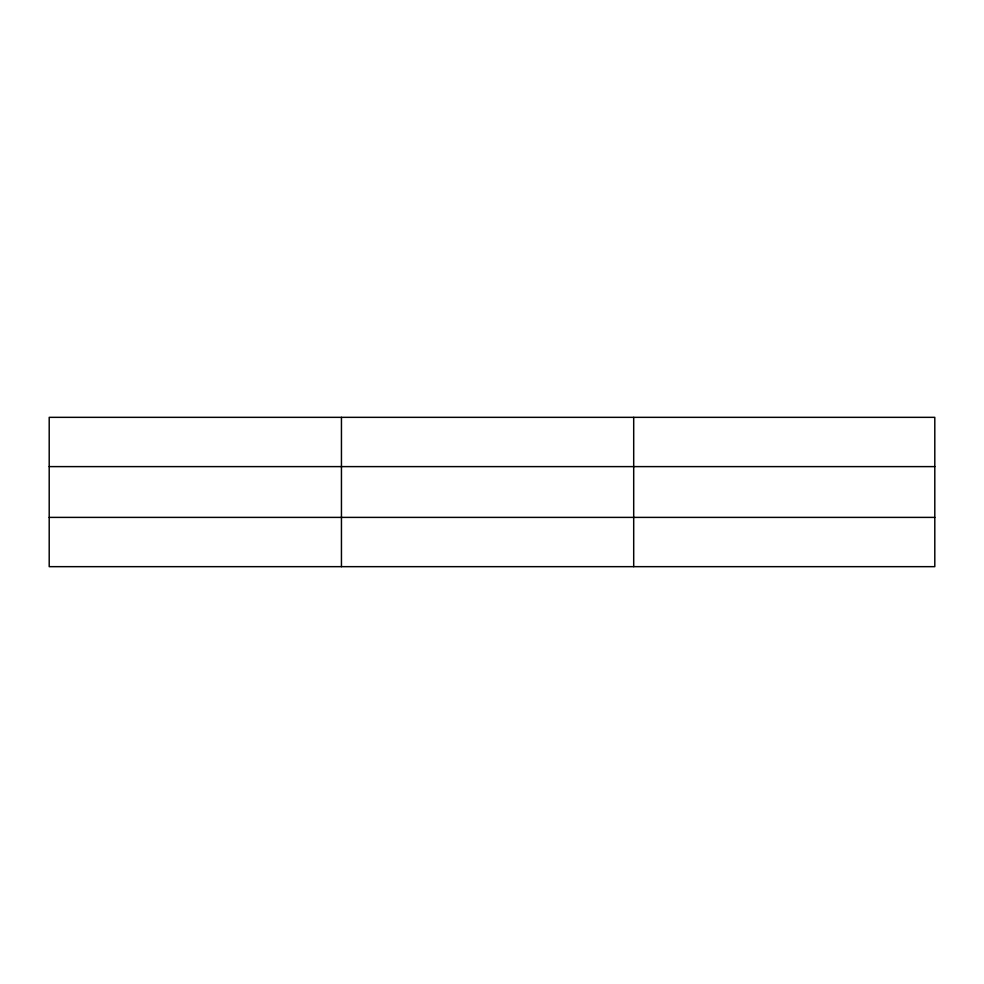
<?xml version="1.0" encoding="UTF-8"?>
<svg xmlns="http://www.w3.org/2000/svg" width="984" height="984" viewBox="0 0 984 984"><rect width="100%" height="100%" fill="white"/><g stroke="black" fill="none" stroke-linecap="round" stroke-linejoin="round"><path stroke-width="1.48" d="M633.696 417.339L633.696 566.661M934.8 466.613L934.8 417.339L49.2 417.339L49.2 566.661L934.8 566.661L934.8 466.613L49.2 466.613M49.2 517.387L934.8 517.387M341.448 417.339L341.448 566.661"/></g></svg>
